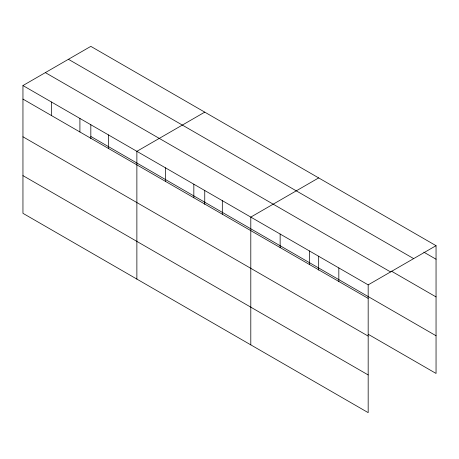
<?xml version="1.0" encoding="UTF-8"?>
<svg xmlns="http://www.w3.org/2000/svg" width="459" height="459" viewBox="0 0 459 459"><rect width="100%" height="100%" fill="white"/><g stroke="black" fill="none" stroke-linecap="round" stroke-linejoin="round"><path stroke-width="0.69" d="M368.175 336.103L368.175 284.867L22.95 85.552L22.95 213.32L368.175 412.635L368.175 336.103L22.95 136.788M368.193 334.272L436.05 373.448L436.05 245.68L90.825 46.365L22.95 85.552M204.748 112.139L136.874 151.327L136.874 279.095M318.672 177.908L250.798 217.101L250.798 344.87M368.175 284.867L436.05 245.68M423.823 252.157L436.05 259.215M68.425 59.297L413.651 258.612M391.424 271.149L436.05 296.916M45.349 72.62L390.575 271.935M90.825 136.438L436.05 335.753M22.95 99.092L368.175 298.407M22.95 175.625L368.175 374.94M338.828 267.924L338.828 281.465M318.672 256.197L318.672 270.122M309.486 250.981L309.486 264.522M280.139 234.038L280.139 247.579M222.317 200.658L222.317 214.192M204.748 190.422L204.748 204.347M193.836 184.214L193.836 197.754M165.355 167.77L165.355 181.311M108.393 134.883L108.393 148.423M90.825 124.647L90.825 138.572M79.912 118.439L79.912 131.98M51.431 101.996L51.431 115.536"/></g></svg>
